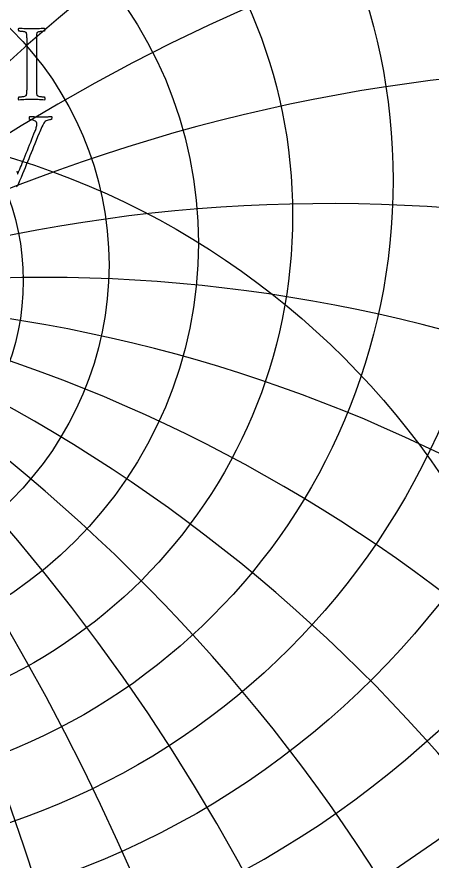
# Model space of a CAD drawing. Header units: millimetres. Extents: x -76 to 76, y -76 to 98.
# Drawn here: x 8.76 to 23.94, y 2.34 to 33.19 of the extents above; entities that cross this region are included whole.
import ezdxf

# ---------------------------------------------------------------- set-up
doc = ezdxf.new("R2010")
doc.units = ezdxf.units.MM
for name, color, linetype in [('ENGRAVE', 7, 'Continuous'), ('ENGRAVE_FINE', 8, 'Continuous'), ('GUIDE', 3, 'Continuous'), ('TEXT', 5, 'Continuous')]:
    doc.layers.add(name, color=color, linetype=linetype)

msp = doc.modelspace()

# ---------------------------------------------------------------- linework, layer by layer
at = {"layer": 'ENGRAVE'}
for centre, radius in [((0, 0), 68.4), ((0, 30.813), 30.813), ((0, 28.8188), 26.4723), ((0, 27.2162), 22.5103), ((0, 0), 44.7739), ((0, 25.9327), 18.8412), ((0, 24.9158), 15.3988), ((0, 24.1272), 12.13), ((0, 23.539), 8.9911), ((0, 0), 29.3085)]:
    msp.add_circle(centre, radius, dxfattribs=at)
for centre, radius, start, end in [((0, 33.2996), 35.6461, 104.43657, 75.56343), ((0, 36.4224), 41.1283, 146.34303, 33.65697), ((0, 40.3911), 47.4826, 168.07606, 11.92394), ((0, 45.5234), 55.0404, 184.84521, 355.15479), ((0, 52.3215), 64.3186, 199.041634, 340.958366), ((0, -32.5302), 55.3436, 36, 144), ((0, -32.5302), 55.3436, 36, 144), ((0, 61.626), 76.1739, 211.615649, 328.384351)]:
    msp.add_arc(centre, radius, start, end, dxfattribs=at)
at = {"layer": 'ENGRAVE_FINE'}
for centre, radius, start, end in [((313.8692, -32.5302), 318.7111, 161.714122, 176.743407), ((313.8692, -32.5302), 318.7111, 161.714122, 176.743407), ((152.0553, -32.5302), 161.8139, 143.130502, 173.441977), ((152.0553, -32.5302), 161.8139, 143.130502, 173.441977), ((-95.8579, -32.5302), 110.6872, 9.951474, 56.069558), ((-95.8579, -32.5302), 110.6872, 9.951474, 56.069558), ((95.8579, -32.5302), 110.6872, 123.930442, 170.048526), ((95.8579, -32.5302), 110.6872, 123.930442, 170.048526), ((-65.9559, -32.5302), 86.0994, 13.489072, 76.236453), ((-65.9559, -32.5302), 86.0994, 13.489072, 76.236453), ((65.9559, -32.5302), 86.0994, 103.763547, 166.510928), ((65.9559, -32.5302), 86.0994, 103.763547, 166.510928), ((-46.4388, -32.5302), 72.2459, 17.231004, 97.725349), ((-46.4388, -32.5302), 72.2459, 17.231004, 97.725349), ((46.4388, -32.5302), 72.2459, 82.274651, 162.768996), ((46.4388, -32.5302), 72.2459, 82.274651, 162.768996), ((-31.9526, -32.5302), 63.9053, 21.249547, 120.755909), ((-31.9526, -32.5302), 63.9053, 21.249547, 120.755909), ((31.9526, -32.5302), 63.9053, 59.244091, 158.750453), ((31.9526, -32.5302), 63.9053, 59.244091, 158.750453), ((-20.1434, -32.5302), 58.8954, 25.634518, 130.214249), ((-20.1434, -32.5302), 58.8954, 25.634518, 130.214249), ((20.1434, -32.5302), 58.8954, 49.785751, 154.365482), ((20.1434, -32.5302), 58.8954, 49.785751, 154.365482), ((-9.7586, -32.5302), 56.1974, 30.50093, 137.66478), ((-9.7586, -32.5302), 56.1974, 30.50093, 137.66478), ((9.7586, -32.5302), 56.1974, 42.33522, 149.49907), ((9.7586, -32.5302), 56.1974, 42.33522, 149.49907)]:
    msp.add_arc(centre, radius, start, end, dxfattribs=at)
at = {"layer": 'GUIDE'}
msp.add_circle((0, 0), 69.54, dxfattribs=at)
at = {"layer": 'TEXT'}
msp.add_lwpolyline([(9.3059, 32.7603), (9.3642, 32.7607), (9.4217, 32.7618), (9.4784, 32.7637), (9.5344, 32.7664), (9.5907, 32.7693), (9.6482, 32.7719), (9.707, 32.7743), (9.767, 32.7765), (9.774, 32.7669), (9.7787, 32.7542), (9.7811, 32.7386), (9.7812, 32.7199), (9.7796, 32.7012), (9.7766, 32.6855), (9.7725, 32.6728), (9.767, 32.6632), (9.7524, 32.6629), (9.7327, 32.6617), (9.7079, 32.6598), (9.678, 32.6572), (9.6462, 32.6537), (9.6153, 32.6496), (9.5855, 32.6446), (9.5567, 32.639), (9.5314, 32.6321), (9.5122, 32.6238), (9.4991, 32.6139), (9.492, 32.6026), (9.4865, 32.5808), (9.4824, 32.556), (9.4795, 32.5282), (9.4778, 32.4974), (9.4769, 32.4643), (9.4763, 32.4296), (9.4759, 32.3935), (9.4758, 32.3558), (9.4758, 32.3497), (9.4758, 32.3437), (9.4758, 32.3376), (9.4758, 32.3315), (9.4758, 32.3255), (9.4758, 32.3194), (9.4758, 32.3133), (9.4758, 32.3073), (9.4758, 30.6204), (9.4758, 30.6144), (9.4758, 30.6083), (9.4758, 30.6022), (9.4758, 30.5962), (9.4758, 30.5901), (9.4758, 30.584), (9.4758, 30.5779), (9.4758, 30.5719), (9.4759, 30.5343), (9.4763, 30.4986), (9.4769, 30.4646), (9.4778, 30.4323), (9.4795, 30.4024), (9.4824, 30.3752), (9.4865, 30.3508), (9.492, 30.3292), (9.4991, 30.3193), (9.5122, 30.31), (9.5314, 30.3011), (9.5567, 30.2928), (9.5855, 30.2853), (9.6153, 30.2791), (9.6462, 30.2742), (9.678, 30.2705), (9.7079, 30.2679), (9.7327, 30.266), (9.7524, 30.2648), (9.767, 30.2644), (9.7725, 30.2548), (9.7766, 30.2422), (9.7796, 30.2265), (9.7812, 30.2078), (9.7811, 30.1891), (9.7787, 30.1734), (9.774, 30.1608), (9.767, 30.1512), (9.707, 30.1551), (9.6482, 30.1588), (9.5907, 30.1622), (9.5344, 30.1653), (9.4784, 30.168), (9.4217, 30.1699), (9.3642, 30.171), (9.3059, 30.1714), (9.249, 30.171), (9.1916, 30.1699), (9.1337, 30.168), (9.0753, 30.1653), (9.0164, 30.1622), (8.957, 30.1588), (8.8971, 30.1551), (8.8367, 30.1512), (8.8297, 30.1608), (8.825, 30.1734), (8.8226, 30.1891), (8.8225, 30.2078), (8.8241, 30.2265), (8.827, 30.2422), (8.8312, 30.2548), (8.8367, 30.2644), (8.8513, 30.2648), (8.871, 30.266), (8.8958, 30.2679), (8.9256, 30.2705), (8.9576, 30.2742), (8.9889, 30.2791), (9.0193, 30.2853), (9.049, 30.2928), (9.0749, 30.3011), (9.094, 30.31), (9.1063, 30.3193), (9.1117, 30.3292), (9.1189, 30.3552), (9.1244, 30.3848), (9.128, 30.4179), (9.1299, 30.4546), (9.1308, 30.4938), (9.1314, 30.5345), (9.1318, 30.5767), (9.132, 30.6204), (9.132, 32.3073), (9.1318, 32.3511), (9.1314, 32.3937), (9.1308, 32.4351), (9.1299, 32.4751), (9.128, 32.5127), (9.1244, 32.5464), (9.1189, 32.5764), (9.1117, 32.6026), (9.1063, 32.6139), (9.094, 32.6238), (9.0749, 32.6321), (9.049, 32.639), (9.0193, 32.6446), (8.9889, 32.6496), (8.9576, 32.6537), (8.9256, 32.6572), (8.8958, 32.6598), (8.871, 32.6617), (8.8513, 32.6629), (8.8367, 32.6632), (8.8312, 32.6728), (8.827, 32.6855), (8.8241, 32.7012), (8.8225, 32.7199), (8.8226, 32.7386), (8.825, 32.7542), (8.8297, 32.7669), (8.8367, 32.7765), (8.8971, 32.7743), (8.957, 32.7719), (9.0164, 32.7693), (9.0753, 32.7664), (9.1337, 32.7637), (9.1916, 32.7618), (9.249, 32.7607), (9.3059, 32.7603)], close=True, dxfattribs=at)
msp.add_lwpolyline([(8.7537, 27.5499), (8.769, 27.5078), (8.7805, 27.4766), (8.7882, 27.4562), (8.7922, 27.4467), (8.7985, 27.4605), (8.8094, 27.4857), (8.8248, 27.5222), (8.8447, 27.5701), (8.8684, 27.6274), (8.8948, 27.692), (8.924, 27.7639), (8.956, 27.8431), (8.9902, 27.9282), (9.0263, 28.0176), (9.0641, 28.1113), (9.1036, 28.2092), (9.1442, 28.3097), (9.185, 28.411), (9.2261, 28.513), (9.2675, 28.6158), (9.3083, 28.7174), (9.3479, 28.816), (9.3862, 28.9116), (9.4232, 29.0041), (9.4369, 29.039), (9.4495, 29.0749), (9.4611, 29.1118), (9.4717, 29.1497), (9.4806, 29.1866), (9.4869, 29.2205), (9.4907, 29.2514), (9.492, 29.2792), (9.4886, 29.3095), (9.4783, 29.3358), (9.4613, 29.3581), (9.4374, 29.3763), (9.4096, 29.3912), (9.3807, 29.4036), (9.3509, 29.4134), (9.3201, 29.4208), (9.2911, 29.4261), (9.267, 29.4299), (9.2476, 29.4321), (9.2331, 29.4329), (9.226, 29.4393), (9.2209, 29.4506), (9.2179, 29.4666), (9.2169, 29.4875), (9.2179, 29.5089), (9.2209, 29.5264), (9.226, 29.5402), (9.2331, 29.5502), (9.2869, 29.5481), (9.3393, 29.5457), (9.3901, 29.543), (9.4394, 29.5401), (9.4887, 29.5374), (9.5395, 29.5355), (9.5918, 29.5344), (9.6457, 29.534), (9.6898, 29.5342), (9.7291, 29.5345), (9.7636, 29.5352), (9.7933, 29.536), (9.8205, 29.5372), (9.8474, 29.5386), (9.8741, 29.5402), (9.9005, 29.5421), (9.9283, 29.5441), (9.9592, 29.5462), (9.9931, 29.5482), (10.03, 29.5502), (10.0333, 29.5401), (10.035, 29.5259), (10.0353, 29.5077), (10.034, 29.4855), (10.0317, 29.4642), (10.029, 29.4491), (10.0257, 29.44), (10.0219, 29.4369), (10.0058, 29.4357), (9.9819, 29.4319), (9.9502, 29.4256), (9.9106, 29.4167), (9.8693, 29.4041), (9.8323, 29.3864), (9.7995, 29.3636), (9.7711, 29.3358), (9.7515, 29.3104), (9.7291, 29.2746), (9.704, 29.2285), (9.676, 29.172), (9.6476, 29.1109), (9.6209, 29.0511), (9.596, 28.9926), (9.5729, 28.9353), (9.5194, 28.8026), (9.4682, 28.6754), (9.4193, 28.5538), (9.3726, 28.4378), (9.3274, 28.3255), (9.2826, 28.2153), (9.2384, 28.1071), (9.1947, 28.0009), (9.1508, 27.8947), (9.1062, 27.7865), (9.0608, 27.6763), (9.0146, 27.564), (8.9666, 27.4477), (8.9155, 27.3254), (8.8614, 27.1969), (8.8043, 27.0624), (8.7877, 27.027), (8.7704, 26.9977), (8.7523, 26.9744)], dxfattribs=at)

doc.saveas('drawing.dxf')
